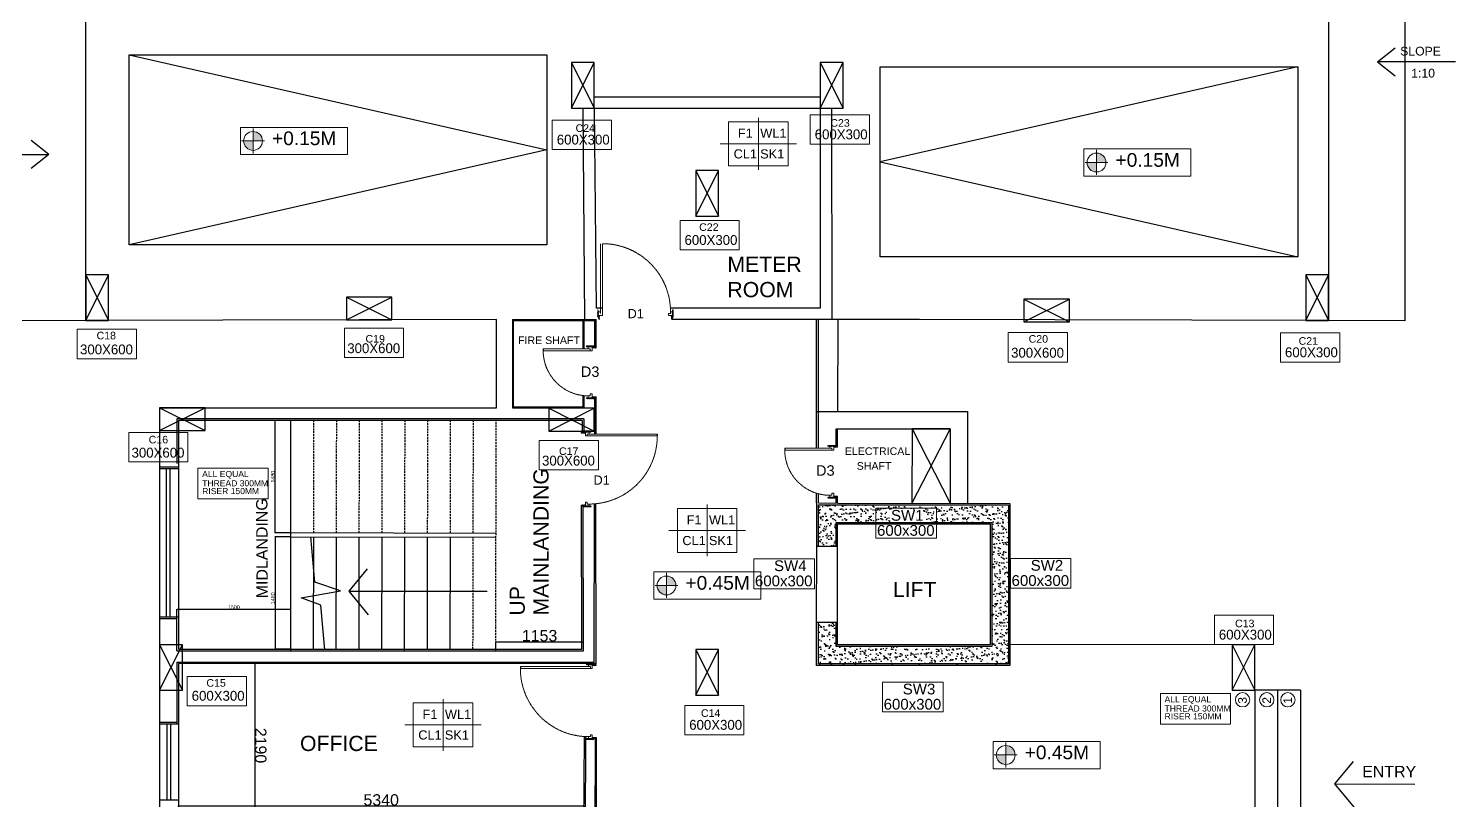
# Model space of a CAD drawing. Header units: millimetres. Extents: x -1932176 to 78768, y -1967 to 1266654.
# Drawn here: x -1732304 to -1713519, y 1219221 to 1229378 of the extents above; entities that cross this region are included whole.
import ezdxf

# ---------------------------------------------------------------- set-up
doc = ezdxf.new("R2010")
doc.units = ezdxf.units.MM
for name, pattern in [('DASHDOTX2', [50.8, 25.4, -12.7, 0, -12.7]), ('DASHED', [0.75, 0.5, -0.25]), ('DASHED2', [9.525, 6.35, -3.175])]:
    doc.linetypes.add(name, pattern=pattern)
for name, color, linetype, lineweight in [('CENTERLINE', 251, 'DASHDOTX2', 15), ('DOOR', 7, 'Continuous', 20), ('Layer2', 7, 'Continuous', 5), ('LEVEL', 252, 'Continuous', 13), ('text', 252, 'Continuous', 5)]:
    doc.layers.add(name, color=color, linetype=linetype, lineweight=lineweight)
doc.styles.get("Standard").update_dxf_attribs({"font": 'arial.ttf'})
doc.dimstyles.new('ISO-25', dxfattribs={"dimtxt": 150, "dimasz": 2.5, "dimexe": 1.25, "dimexo": 0.625, "dimtad": 1, "dimtxsty": 'Standard', "dimcen": 2.5, "dimadec": 0, "dimazin": 0, "dimtfac": 1, "dimtmove": 0, "dimatfit": 3, "dimfxl": 1, "dimarcsym": 0})

# ---------------------------------------------------------------- blocks, each defined once
blk = doc.blocks.new('*D306')
at = {"color": 0, "lineweight": -2, "ltscale": 30, "transparency": 16777216}
for p, q in [((-1728852, 1222691), (-1729060, 1222691)), ((-1729059, 1222689), (-1729059, 1221214)), ((-1728852, 1221211), (-1729060, 1221211))]:
    blk.add_line(p, q, dxfattribs=at)
at = {"color": 0, "ltscale": 30, "transparency": 16777216}
for points in [[(-1729059, 1222689), (-1729058, 1222689), (-1729059, 1222691)], [(-1729059, 1221214), (-1729058, 1221214), (-1729059, 1221211)]]:
    blk.add_solid(points, dxfattribs=at)
at = {"layer": 'Defpoints', "color": 0, "ltscale": 30, "transparency": 16777216}
for p in [(-1728851, 1222691), (-1729059, 1221211), (-1728851, 1221211)]:
    blk.add_point(p, dxfattribs=at)
at = {"color": 0, "ltscale": 30, "transparency": 16777216, "insert": (-1729085, 1221882), "char_height": 50, "width": 397.07, "attachment_point": 5, "rotation": 90}
blk.add_mtext('1480', dxfattribs=at)
blk = doc.blocks.new('*D399')
at = {"color": 0, "lineweight": -2, "ltscale": 30, "transparency": 16777216}
for p, q in [((-1728850, 1224221), (-1729063, 1224221)), ((-1729062, 1224218), (-1729062, 1222744)), ((-1728852, 1222741), (-1729063, 1222741))]:
    blk.add_line(p, q, dxfattribs=at)
at = {"color": 0, "ltscale": 30, "transparency": 16777216}
for points in [[(-1729062, 1224218), (-1729062, 1224218), (-1729062, 1224221)], [(-1729062, 1222744), (-1729062, 1222744), (-1729062, 1222741)]]:
    blk.add_solid(points, dxfattribs=at)
at = {"layer": 'Defpoints', "color": 0, "ltscale": 30, "transparency": 16777216}
for p in [(-1728850, 1224221), (-1729062, 1222741), (-1728851, 1222741)]:
    blk.add_point(p, dxfattribs=at)
at = {"color": 0, "ltscale": 30, "transparency": 16777216, "insert": (-1729088, 1223481), "char_height": 50, "attachment_point": 5, "rotation": 90}
blk.add_mtext('1480', dxfattribs=at)
blk = doc.blocks.new('*D400')
at = {"color": 0, "lineweight": -2, "ltscale": 30, "transparency": 16777216}
for p, q in [((-1730350, 1221191), (-1730350, 1221739)), ((-1728851, 1221191), (-1728851, 1221739)), ((-1730347, 1221738), (-1728854, 1221738))]:
    blk.add_line(p, q, dxfattribs=at)
at = {"color": 0, "ltscale": 30, "transparency": 16777216}
for points in [[(-1730347, 1221738), (-1730347, 1221738), (-1730350, 1221738)], [(-1728854, 1221738), (-1728854, 1221738), (-1728851, 1221738)]]:
    blk.add_solid(points, dxfattribs=at)
at = {"layer": 'Defpoints', "color": 0, "ltscale": 30, "transparency": 16777216}
for p in [(-1728851, 1221738), (-1730350, 1221191), (-1728851, 1221191)]:
    blk.add_point(p, dxfattribs=at)
at = {"color": 0, "ltscale": 30, "transparency": 16777216, "insert": (-1729600, 1221764), "char_height": 50, "attachment_point": 5}
blk.add_mtext('1500', dxfattribs=at)
blk = doc.blocks.new('*D402')
at = {"color": 0, "lineweight": -2, "ltscale": 30, "transparency": 16777216}
for p, q in [((-1730330, 1218869), (-1730330, 1219151)), ((-1730327, 1219150), (-1724994, 1219150)), ((-1724991, 1218869), (-1724991, 1219151))]:
    blk.add_line(p, q, dxfattribs=at)
at = {"color": 0, "ltscale": 30, "transparency": 16777216}
for points in [[(-1730327, 1219150), (-1730327, 1219149), (-1730330, 1219150)], [(-1724994, 1219150), (-1724994, 1219150), (-1724991, 1219150)]]:
    blk.add_solid(points, dxfattribs=at)
at = {"layer": 'Defpoints', "color": 0, "ltscale": 30, "transparency": 16777216}
for p in [(-1724991, 1219150), (-1730330, 1218868), (-1724991, 1218868)]:
    blk.add_point(p, dxfattribs=at)
at = {"color": 0, "ltscale": 30, "transparency": 16777216, "insert": (-1727661, 1219227), "char_height": 150, "attachment_point": 5, "rotation": 0.0018}
blk.add_mtext('5340', dxfattribs=at)
blk = doc.blocks.new('*D307')
at = {"color": 0, "lineweight": -2, "ltscale": 30, "transparency": 16777216}
for p, q in [((-1730329, 1221041), (-1729324, 1221041)), ((-1729326, 1221038), (-1729325, 1218851)), ((-1730329, 1218848), (-1729324, 1218848))]:
    blk.add_line(p, q, dxfattribs=at)
at = {"color": 0, "ltscale": 30, "transparency": 16777216}
for points in [[(-1729325, 1221038), (-1729326, 1221038), (-1729326, 1221041)], [(-1729325, 1218851), (-1729326, 1218851), (-1729325, 1218848)]]:
    blk.add_solid(points, dxfattribs=at)
at = {"layer": 'Defpoints', "color": 0, "ltscale": 30, "transparency": 16777216}
for p in [(-1730330, 1221041), (-1730330, 1218848), (-1729325, 1218848)]:
    blk.add_point(p, dxfattribs=at)
at = {"color": 0, "ltscale": 30, "transparency": 16777216, "insert": (-1729248, 1219944), "char_height": 150, "attachment_point": 5, "rotation": 270.0018}
blk.add_mtext('2190', dxfattribs=at)
blk = doc.blocks.new('*D407')
at = {"color": 0, "lineweight": -2, "ltscale": 30, "transparency": 16777216}
for p, q in [((-1726153, 1221192), (-1726153, 1221311)), ((-1726150, 1221310), (-1725002, 1221310)), ((-1725000, 1221193), (-1725000, 1221312))]:
    blk.add_line(p, q, dxfattribs=at)
at = {"color": 0, "ltscale": 30, "transparency": 16777216}
for points in [[(-1726150, 1221311), (-1726150, 1221310), (-1726153, 1221310)], [(-1725002, 1221311), (-1725002, 1221310), (-1725000, 1221310)]]:
    blk.add_solid(points, dxfattribs=at)
at = {"layer": 'Defpoints', "color": 0, "ltscale": 30, "transparency": 16777216}
for p in [(-1726153, 1221192), (-1725000, 1221310), (-1725000, 1221192)]:
    blk.add_point(p, dxfattribs=at)
at = {"color": 0, "ltscale": 30, "transparency": 16777216, "insert": (-1725576, 1221388), "char_height": 150, "attachment_point": 5, "rotation": 0.0114}
blk.add_mtext('1153', dxfattribs=at)

msp = doc.modelspace()

# ---------------------------------------------------------------- hatches: boundary and pattern name
h = msp.add_hatch()
h.set_pattern_fill('ANSI31', color=256, scale=2)
h.set_pattern_definition([(45, (-1925760.906, 1149339.8584), (-4.49012806, 4.49012806), [])])
h.paths.add_polyline_path([(-1723827.9035, 1225670.39465, -1), (-1723815.9035, 1225670.39465), (-1723815.9035, 1225579.42197), (-1723827.9035, 1225579.42197)])
h.paths.add_polyline_path([(-1723839.9035, 1225601.19593), (-1723827.9035, 1225601.19593), (-1723827.9035, 1225579.42197), (-1723827.9035, 1225549.33406), (-1723839.9035, 1225549.33406)])
h.paths.add_polyline_path([(-1724811.1454, 1225670.39465, -1), (-1724799.1454, 1225670.39465), (-1724799.1454, 1225579.42197), (-1724811.1454, 1225579.42197)])
h.paths.add_polyline_path([(-1724799.1454, 1225601.19593), (-1724787.1454, 1225601.19593), (-1724787.1454, 1225549.33406), (-1724799.1454, 1225549.33406)])
h = msp.add_hatch()
h.set_pattern_fill('ANSI31', color=256, scale=2)
h.set_pattern_definition([(45, (-1931109.399, 1145334.501), (-4.49012806, 4.49012806), [])])
h.paths.add_polyline_path([(-1724862.66765, 1225200.9954), (-1724953.64033, 1225200.9954, 1), (-1724953.64033, 1225188.9954), (-1724862.66765, 1225188.9954)])
h.paths.add_polyline_path([(-1724832.57973, 1225188.9954), (-1724884.4416, 1225188.9954), (-1724884.4416, 1225176.9954), (-1724832.57973, 1225176.9954)])
h.paths.add_polyline_path([(-1724862.66765, 1224520.02305), (-1724953.64033, 1224520.02305, 1), (-1724953.64033, 1224508.02305), (-1724862.66765, 1224508.02305)])
h.paths.add_polyline_path([(-1724832.57973, 1224532.02305), (-1724884.4416, 1224532.02305), (-1724884.4416, 1224520.02305), (-1724862.66765, 1224520.02305), (-1724832.57973, 1224520.02305)])
h = msp.add_hatch()
h.set_pattern_fill('ANSI31', color=256, scale=2, angle=-90)
h.set_pattern_definition([(315, (-1801234.1586, 1425029.496), (4.49012806, 4.49012806), [])])
h.paths.add_polyline_path([(-1724903.6224, 1223096.49349, -1), (-1724903.6224, 1223084.49349), (-1724994.59508, 1223084.49349), (-1724994.59508, 1223096.49349)])
h.paths.add_polyline_path([(-1724972.82113, 1223108.49349), (-1724972.82113, 1223096.49349), (-1724994.59508, 1223096.49349), (-1725024.68299, 1223096.49349), (-1725024.68299, 1223108.49349)])
h.paths.add_polyline_path([(-1724903.6224, 1224079.7354, -1), (-1724903.6224, 1224067.7354), (-1724994.59508, 1224067.7354), (-1724994.59508, 1224079.7354)])
h.paths.add_polyline_path([(-1724972.82113, 1224067.7354), (-1724972.82113, 1224055.7354), (-1725024.68299, 1224055.7354), (-1725024.68299, 1224067.7354)])
h = msp.add_hatch()
h.set_pattern_fill('ANSI31', color=256, scale=2)
h.set_pattern_definition([(45, (-1927929.2356, 1144026.713), (-4.49012806, 4.49012806), [])])
h.paths.add_polyline_path([(-1721682.50448, 1223893.2079), (-1721773.47715, 1223893.2079, 1), (-1721773.47715, 1223881.2079), (-1721682.50448, 1223881.2079)])
h.paths.add_polyline_path([(-1721652.41656, 1223881.2079), (-1721704.27843, 1223881.2079), (-1721704.27843, 1223869.2079), (-1721652.41656, 1223869.2079)])
h.paths.add_polyline_path([(-1721682.50448, 1223212.23556), (-1721773.47715, 1223212.23556, 1), (-1721773.47715, 1223200.23556), (-1721682.50448, 1223200.23556)])
h.paths.add_polyline_path([(-1721652.41656, 1223224.23556), (-1721704.27843, 1223224.23556), (-1721704.27843, 1223212.23556), (-1721682.50448, 1223212.23556), (-1721652.41656, 1223212.23556)])
at = {"ltscale": 30}
h = msp.add_hatch(dxfattribs=at)
h.set_pattern_fill('AR-SAND', color=252, scale=2)
h.set_pattern_definition([(37.5, (-1478533.71, 677709.25), (-3.200063, 97.882647), [0, -77.216, 0, -86.36, 0, -82.55]), (7.5, (-1478533.71, 677709.25), (89.904657, 143.36502), [0, -41.656, 0, -69.596, 0, -26.67]), (327.5, (-1478596.19, 677709.25), (158.198474, 0.287437), [0, -25.4, 0, -91.44, 0, -119.38]), (317.5, (-1478596.19, 677709.25), (152.71129, 44.585865), [0, -12.7, 0, -59.944, 0, -68.58])])
h.paths.add_polyline_path([(-1719404.84649, 1223109.338), (-1720202.17617, 1223109.54062), (-1720202.17617, 1223094.60293), (-1720998.3254, 1223094.60293), (-1720998.3254, 1223109.74294), (-1721902.54492, 1223109.97272), (-1721902.68369, 1222563.91594), (-1721672.60182, 1222563.39316), (-1721672.54446, 1222867.39605), (-1721672.47671, 1222879.34393), (-1719622.84649, 1222879.338), (-1719623.22001, 1221246.88517), (-1721672.85013, 1221247.35415), (-1721672.7905, 1221563.39101), (-1721902.93781, 1221563.91394), (-1721903.0767, 1221017.35416), (-1719405.23426, 1221016.88518)])
h = msp.add_hatch()
h.set_pattern_fill('ANSI31', color=256, scale=2, angle=-90)
h.set_pattern_definition([(315, (-1801144.363, 1421969.068), (4.49012806, 4.49012806), [])])
h.paths.add_polyline_path([(-1724952.2243, 1220036.06537, 1), (-1724952.2243, 1220024.06537), (-1724861.25162, 1220024.06537), (-1724861.25162, 1220036.06537)])
h.paths.add_polyline_path([(-1724883.02558, 1220048.06537), (-1724883.02558, 1220036.06537), (-1724861.25162, 1220036.06537), (-1724831.16371, 1220036.06537), (-1724831.16371, 1220048.06537)])
h.paths.add_polyline_path([(-1724952.2243, 1221019.30727, 1), (-1724952.2243, 1221007.30727), (-1724861.25162, 1221007.30727), (-1724861.25162, 1221019.30727)])
h.paths.add_polyline_path([(-1724883.02558, 1221007.30727), (-1724883.02558, 1220995.30727), (-1724831.16371, 1220995.30727), (-1724831.16371, 1221007.30727)])
at = {"layer": 'LEVEL'}
h = msp.add_hatch(color=7, dxfattribs=at)
h.dxf.hatch_style = 1
h.paths.add_polyline_path([(-1729348.18794, 1227899.75544), (-1729472.41712, 1227899.75544, 0.0015394316), (-1729472.41948, 1227898.99046, 0.4142135624), (-1729348.18794, 1227774.75892)])
h.paths.add_polyline_path([(-1729348.18794, 1228023.22199), (-1729348.18794, 1227899.75544), (-1729223.95876, 1227899.75544, 0.4124111554)])
h = msp.add_hatch(color=7, dxfattribs=at)
h.dxf.hatch_style = 1
h.paths.add_polyline_path([(-1718243.98685, 1227615.44587), (-1718368.21603, 1227615.44587, 0.0015394316), (-1718368.21839, 1227614.68089, 0.4142135624), (-1718243.98685, 1227490.44936)])
h.paths.add_polyline_path([(-1718243.98685, 1227738.91243), (-1718243.98685, 1227615.44587), (-1718119.75767, 1227615.44587, 0.4124111554)])
h = msp.add_hatch(color=7, dxfattribs=at)
h.dxf.hatch_style = 1
h.paths.add_polyline_path([(-1723905.469, 1222050.3717), (-1724029.69818, 1222050.3717, 0.0015394316), (-1724029.70053, 1222049.60672, 0.4142135624), (-1723905.469, 1221925.37518)])
h.paths.add_polyline_path([(-1723905.469, 1222173.83825), (-1723905.469, 1222050.3717), (-1723781.23982, 1222050.3717, 0.4124111554)])
h = msp.add_hatch(color=7, dxfattribs=at)
h.dxf.hatch_style = 1
h.paths.add_polyline_path([(-1719439.56623, 1219819.91732), (-1719563.79541, 1219819.91732, 0.0015394316), (-1719563.79777, 1219819.15234, 0.4142135624), (-1719439.56623, 1219694.92081)])
h.paths.add_polyline_path([(-1719439.56623, 1219943.38388), (-1719439.56623, 1219819.91732), (-1719315.33705, 1219819.91732, 0.4124111554)])

# ---------------------------------------------------------------- linework, layer by layer
at = {"transparency": 16777216}
for p, q in [((-1714187.50582, 1235767.06468), (-1714187.50582, 1225530.47969)), ((-1732550.92923, 1225540.69589), (-1731549.01582, 1225536.72103)), ((-1725934.75243, 1225547.97936), (-1724832.9943, 1225548.42349)), ((-1725934.75243, 1225547.97936), (-1725934.44349, 1225014.76821)), ((-1725922.75243, 1225535.80169), (-1725922.80124, 1225026.77487)), ((-1725922.75243, 1225535.80169), (-1724851.11398, 1225535.86892)), ((-1725002.7526, 1225163.9954), (-1725002.75256, 1225535.80174)), ((-1724990.7526, 1225163.9954), (-1724990.75173, 1225535.86623)), ((-1724832.84457, 1225176.99189), (-1724832.9943, 1225548.42349)), ((-1714187.50582, 1225530.47969), (-1715184.13463, 1225536.10248)), ((-1725934.44349, 1225014.76821), (-1725934.07971, 1224386.89593)), ((-1725922.80124, 1225026.77487), (-1725922.86145, 1224398.9025)), ((-1725934.07971, 1224386.89593), (-1724990.75268, 1224386.81314)), ((-1725922.86145, 1224398.9025), (-1725002.75256, 1224398.81419)), ((-1725002.75268, 1224398.81431), (-1725002.75267, 1224548.51044)), ((-1724990.75268, 1224386.81314), (-1724990.75267, 1224547.2358)), ((-1724832.39494, 1224042.7354), (-1724832.58457, 1224532.02305)), ((-1728852.88585, 1221211.16436), (-1728849.8806, 1224220.8604)), ((-1725019.58589, 1221211.94305), (-1725025.06968, 1223108.49349)), ((-1724999.69785, 1221191.94709), (-1725002.9999, 1223096.53355)), ((-1724831.16951, 1221021.68632), (-1724833.71068, 1223125.65764)), ((-1721902.56502, 1223135.05868), (-1721672.41875, 1223134.53575)), ((-1721902.56502, 1223109.99351), (-1721902.54492, 1223109.99351)), ((-1721902.54492, 1223109.97272), (-1719404.84649, 1223109.338)), ((-1721652.63813, 1223134.49081), (-1719384.84649, 1223129.338)), ((-1721672.47671, 1222879.34393), (-1719622.84649, 1222879.338)), ((-1728552.88514, 1221211.2253), (-1728549.92598, 1222690.25407)), ((-1728252.88442, 1221211.28624), (-1728249.92647, 1222689.65385)), ((-1727952.88371, 1221211.34718), (-1727949.9272, 1222689.05363)), ((-1727652.883, 1221211.40813), (-1727649.92781, 1222688.45341)), ((-1727352.9223, 1221191.46906), (-1727349.9283, 1222687.85319)), ((-1727052.88157, 1221211.53001), (-1727049.92903, 1222687.25297)), ((-1726752.88086, 1221211.59095), (-1726749.92964, 1222686.65275)), ((-1721652.84636, 1222859.34387), (-1719642.85073, 1222859.33805)), ((-1719622.85106, 1222859.338), (-1719622.8465, 1222859.338)), ((-1724991.47819, 1218868.1963), (-1724986.48743, 1220062.36247)), ((-1724971.28592, 1218848.19695), (-1724969.01696, 1220061.47857)), ((-1714866.55021, 1219732.55305), (-1715109.6473, 1219438.23151)), ((-1715109.6473, 1219438.23151), (-1714854.27434, 1219127.52912))]:
    msp.add_line(p, q, dxfattribs=at)
for p, q in [((-1714544.15138, 1228940.69565), (-1714312.49018, 1229125.74055)), ((-1725156.29374, 1228930.53451), (-1724856.29374, 1228330.53451)), ((-1725156.29374, 1228330.53451), (-1724856.29374, 1228930.53451)), ((-1721881.73791, 1228930.53451), (-1721581.73791, 1228330.53451)), ((-1721881.73791, 1228330.53451), (-1721581.73791, 1228930.53451)), ((-1713519.25301, 1228940.69565), (-1714544.15138, 1228940.69565)), ((-1714544.15138, 1228940.69565), (-1714312.49018, 1228755.65074)), ((-1732036.39132, 1227720.74024), (-1732268.05252, 1227905.78515)), ((-1733061.28969, 1227720.74024), (-1732036.39132, 1227720.74024)), ((-1732036.39132, 1227720.74024), (-1732268.05252, 1227535.69533)), ((-1723520.91053, 1227510.53451), (-1723220.91053, 1226910.53451)), ((-1723520.91053, 1226910.53451), (-1723220.91053, 1227510.53451)), ((-1731549.01582, 1226136.72103), (-1731249.01582, 1225536.72103)), ((-1731549.01582, 1225536.72103), (-1731249.01582, 1226136.72103)), ((-1715488.70655, 1226136.10248), (-1715188.70655, 1225536.10248)), ((-1715488.70655, 1225536.10248), (-1715188.70655, 1226136.10248)), ((-1728119.01582, 1225545.07404), (-1727519.01582, 1225845.07404)), ((-1728119.01582, 1225845.07404), (-1727519.01582, 1225545.07404)), ((-1719201.56827, 1225517.40565), (-1718601.56827, 1225817.40565)), ((-1719201.56827, 1225817.40565), (-1718601.56827, 1225517.40565)), ((-1730579.82527, 1224087.12205), (-1729979.82527, 1224387.12205)), ((-1730579.82527, 1224387.12205), (-1729979.82527, 1224087.12205)), ((-1725456.55523, 1224081.70865), (-1724856.55523, 1224381.70865)), ((-1725456.55523, 1224381.70865), (-1724856.55523, 1224081.70865)), ((-1724904.68299, 1224082.11445), (-1725024.68299, 1224082.11445)), ((-1721930.21207, 1223135.1215), (-1721935.06944, 1220997.35416)), ((-1719404.84649, 1223109.338), (-1719405.23426, 1221016.88518)), ((-1719384.84649, 1223129.338), (-1719385.29866, 1220996.88518)), ((-1721672.54446, 1222867.39605), (-1721672.60182, 1222563.39316)), ((-1719642.84648, 1222879.34224), (-1719642.84649, 1222879.33805)), ((-1719622.84649, 1222879.338), (-1719623.22001, 1221246.88517)), ((-1721652.84636, 1221267.35009), (-1721652.84636, 1222859.34387)), ((-1719642.85073, 1222859.33805), (-1719643.18865, 1221267.19409)), ((-1721672.7905, 1221563.39101), (-1721672.85013, 1221247.35415)), ((-1730578.31498, 1221270.72368), (-1730278.31498, 1220670.72368)), ((-1730578.31498, 1220670.72368), (-1730278.31498, 1221270.72368)), ((-1723520.91053, 1221207.91088), (-1723220.91053, 1220607.91088)), ((-1723520.91053, 1220607.91088), (-1723220.91053, 1221207.91088)), ((-1716459.9808, 1221270.72474), (-1716159.9808, 1220670.72474)), ((-1716459.9808, 1220670.72474), (-1716159.9808, 1221270.72474)), ((-1724951.16371, 1221021.68632), (-1724831.16371, 1221021.68632))]:
    msp.add_line(p, q)
at = {"color": 252, "transparency": 16777216}
for p, q in [((-1730978.76163, 1226531.41488), (-1730978.76163, 1229031.41488)), ((-1730978.76163, 1229031.41488), (-1725478.76163, 1229031.41488)), ((-1730978.76163, 1229031.41488), (-1725478.76163, 1227781.41488)), ((-1725478.76163, 1229031.41488), (-1725478.76163, 1226531.41488)), ((-1721094.59923, 1226373.50423), (-1721094.59923, 1228873.50423)), ((-1721094.59923, 1228873.50423), (-1715594.59923, 1228873.50423)), ((-1715594.59923, 1228873.50423), (-1721094.59923, 1227623.50423)), ((-1715594.59923, 1228873.50423), (-1715594.59923, 1226373.50423)), ((-1725478.76163, 1227781.41488), (-1730978.76163, 1226531.41488)), ((-1721094.59923, 1227623.50423), (-1715594.59923, 1226373.50423)), ((-1725478.76163, 1226531.41488), (-1730978.76163, 1226531.41488)), ((-1715594.59923, 1226373.50423), (-1721094.59923, 1226373.50423)), ((-1727844.78947, 1222269.7054), (-1728087.88656, 1221975.38386)), ((-1728087.88656, 1221975.38386), (-1726266.51516, 1221975.38386)), ((-1728087.88656, 1221975.38386), (-1727832.51359, 1221664.68147))]:
    msp.add_line(p, q, dxfattribs=at)
at = {"ltscale": 30}
for p, q in [((-1725006.28848, 1228329.27834), (-1724982.98904, 1225547.16733)), ((-1724856.29374, 1228480.53451), (-1721881.73791, 1228480.53451)), ((-1724856.29374, 1228330.53451), (-1724833.05476, 1225698.42348)), ((-1724856.29374, 1228330.53451), (-1721881.73791, 1228330.53451)), ((-1721881.73791, 1228330.53451), (-1721880.37932, 1225699.94842)), ((-1721731.73793, 1228330.61197), (-1721730.30187, 1225550.02591)), ((-1724749.1454, 1225698.46682), (-1724833.07176, 1225698.42347)), ((-1721880.37932, 1225699.94842), (-1723853.8731, 1225698.92919)), ((-1724851.11398, 1225535.86892), (-1724851.95734, 1225176.99319)), ((-1721651.91964, 1225550.06639), (-1723827.95246, 1225548.94256)), ((-1721930.21207, 1224340.6095), (-1721930.83663, 1225549.92234)), ((-1721902.56502, 1224347.35468), (-1721903.18611, 1225549.93662)), ((-1725528.4416, 1225163.9954), (-1725528.4416, 1225138.9954)), ((-1724853.47303, 1224532.02305), (-1724854.59171, 1224042.7354)), ((-1721930.21207, 1223856.2079), (-1721930.21207, 1224353.47322)), ((-1721930.21207, 1224340.6095), (-1719942.47311, 1224340.6095)), ((-1721902.56502, 1223856.2079), (-1721902.56502, 1224347.35468)), ((-1719942.47311, 1224340.6095), (-1719942.47565, 1223130.60503)), ((-1719942.47248, 1224340.6095), (-1719942.47564, 1223133.90949)), ((-1721672.47311, 1223869.2079), (-1721672.47311, 1224110.6095)), ((-1721672.47311, 1224110.6095), (-1720172.47311, 1224110.6095)), ((-1720673.47311, 1224110.6095), (-1720675.69607, 1223132.27103)), ((-1720172.47311, 1224110.6095), (-1720675.69607, 1223132.27103)), ((-1720173.47311, 1224110.6095), (-1720673.47311, 1224110.6095)), ((-1720673.47311, 1224110.6095), (-1720172.47565, 1223130.60562)), ((-1720172.47311, 1224110.6095), (-1720173.47311, 1224110.6095)), ((-1720172.47311, 1224110.6095), (-1720172.47565, 1223130.60562)), ((-1722348.27843, 1223856.2079), (-1722348.27843, 1223831.2079)), ((-1730579.50959, 1223610.32389), (-1730329.82527, 1223610.32389)), ((-1730579.50147, 1223590.32389), (-1730329.82527, 1223590.32389)), ((-1730493.81285, 1223590.32389), (-1730493.81285, 1221636.6421)), ((-1730443.81285, 1223590.32389), (-1730443.81285, 1221636.6421)), ((-1721930.21207, 1223135.1215), (-1721930.21207, 1223263.50791)), ((-1721902.56502, 1223135.05868), (-1721902.56502, 1223255.6443)), ((-1724857.90222, 1223123.55603), (-1724861.67639, 1221041.23888)), ((-1721672.41875, 1223134.53575), (-1721672.47311, 1223224.23556)), ((-1728851.40808, 1222691.12384), (-1726149.93029, 1222685.7188)), ((-1726149.83024, 1222735.72059), (-1728851.13957, 1222741.12529)), ((-1728535.3588, 1222091.66545), (-1728587.631, 1222691.51624)), ((-1721651.71028, 1222563.34569), (-1721931.5098, 1222563.98144)), ((-1728715.33117, 1221889.15991), (-1728196.121, 1221978.36276)), ((-1728196.121, 1221978.36276), (-1728535.3588, 1222091.66545)), ((-1728454.26826, 1221791.03337), (-1728715.33117, 1221889.15991)), ((-1728402.94608, 1221202.08448), (-1728454.26826, 1221791.03337)), ((-1730578.70752, 1221636.65023), (-1730329.82527, 1221636.6421)), ((-1730578.69939, 1221616.6421), (-1730349.82527, 1221616.6421)), ((-1721653.98244, 1221563.34827), (-1721933.78196, 1221563.98402)), ((-1716459.9808, 1221270.72474), (-1719385.24046, 1221271.34502)), ((-1730349.79536, 1221040.86028), (-1730349.76951, 1220231.21747)), ((-1724831.16951, 1221021.68632), (-1730329.82527, 1221021.68776)), ((-1730329.82527, 1221021.68632), (-1730329.75594, 1218868.02445)), ((-1725829.02558, 1220982.30727), (-1725829.02558, 1220957.30727)), ((-1716160.10797, 1220670.97909), (-1716160.10927, 1218678.72148)), ((-1715560.10797, 1220670.9787), (-1716159.9808, 1220670.72474)), ((-1715860.10797, 1220670.97889), (-1715860.10927, 1218678.72128)), ((-1715560.10797, 1220670.9787), (-1715560.10927, 1218678.72109)), ((-1730578.14214, 1220251.21012), (-1730349.77042, 1220251.21747)), ((-1730578.14149, 1220231.21012), (-1730329.77042, 1220231.21812)), ((-1730484.85206, 1220231.21312), (-1730484.85206, 1219231.21312)), ((-1730434.85206, 1220231.21312), (-1730434.85206, 1219231.21312)), ((-1724845.34384, 1220036.10845), (-1724850.67373, 1218698.16001)), ((-1724830.77703, 1220048.06537), (-1724831.16951, 1218678.01706)), ((-1715109.6473, 1219438.23151), (-1714054.67972, 1219437.36241)), ((-1730577.7225, 1219231.21312), (-1730329.72287, 1219231.22111))]:
    msp.add_line(p, q, dxfattribs=at)
at = {"linetype": 'ByBlock', "transparency": 33554687}
for p, q in [((-1728849.82527, 1224240.8604), (-1730349.82527, 1224240.8604)), ((-1730349.82527, 1224240.8604), (-1730349.82527, 1223656.6421)), ((-1728849.82527, 1224220.8604), (-1730329.82527, 1224220.8604)), ((-1730329.82527, 1224220.8604), (-1730329.82527, 1221210.86434)), ((-1725014.73745, 1224220.83939), (-1728849.82538, 1224220.8604)), ((-1724994.73971, 1224240.83928), (-1728849.82527, 1224240.8604)), ((-1725014.73745, 1224220.83939), (-1725014.72177, 1224081.69116)), ((-1724994.73971, 1224240.83928), (-1724994.72177, 1224081.69521)), ((-1721672.29954, 1223869.2079), (-1721672.2443, 1224110.6095)), ((-1721652.41656, 1223869.2079), (-1721652.34376, 1224110.6095)), ((-1721902.68369, 1222563.91594), (-1721902.54492, 1223109.99351)), ((-1721652.6393, 1223130.60945), (-1721652.61106, 1223224.23556)), ((-1721672.54901, 1222563.39304), (-1721672.47671, 1222879.34393)), ((-1721652.84636, 1222879.33944), (-1721652.84636, 1222879.34387)), ((-1721903.0767, 1221017.35416), (-1721902.93781, 1221563.91394)), ((-1721672.85013, 1221247.35415), (-1721672.77782, 1221563.39098)), ((-1730349.82527, 1221190.86027), (-1724999.69779, 1221191.92715)), ((-1730329.82527, 1221210.86434), (-1725019.58589, 1221211.94305)), ((-1719623.22001, 1221246.88517), (-1721672.85013, 1221247.35415)), ((-1721672.84636, 1221267.35415), (-1721672.84663, 1221267.35415)), ((-1719643.18865, 1221267.19409), (-1721652.84636, 1221267.35009)), ((-1730349.79536, 1221040.86028), (-1724861.05437, 1221041.23892)), ((-1719385.29866, 1220996.88518), (-1721935.06944, 1220997.35416)), ((-1719405.23426, 1221016.88518), (-1721903.0767, 1221017.35416))]:
    msp.add_line(p, q, dxfattribs=at)
at = {"linetype": 'DASHED', "ltscale": 50, "transparency": 16777216}
for p, q in [((-1728549.82527, 1222740.59111), (-1728546.86358, 1224220.85874)), ((-1728249.82515, 1222740.32463), (-1728246.86298, 1224220.85709)), ((-1727949.82515, 1222740.05827), (-1727946.86237, 1224220.85545)), ((-1727649.82503, 1222739.79167), (-1727646.86176, 1224220.85381)), ((-1727349.82491, 1222739.52531), (-1727346.86116, 1224220.85216)), ((-1727049.82503, 1222739.25883), (-1727046.86067, 1224220.85052)), ((-1726749.82491, 1222738.99235), (-1726746.85994, 1224220.84888)), ((-1726449.82491, 1222738.726), (-1726446.85958, 1224220.84723)), ((-1726152.87943, 1221211.71283), (-1726146.85885, 1224220.84559)), ((-1726452.88015, 1221211.65189), (-1726449.93013, 1222686.05253))]:
    msp.add_line(p, q, dxfattribs=at)
at = {"color": 252, "ltscale": 30}
msp.add_line((-1724026.82113, 1224042.7354), (-1724026.82113, 1224017.7354), dxfattribs=at)
at = {"transparency": 16777216}
for points in [[(-1730579.82527, 1224387.12205), (-1726144.84847, 1224387.12205), (-1726144.84847, 1225547.87499), (-1731549.01582, 1225536.72103), (-1731550.40283, 1235767.06468), (-1723294.01582, 1235760.30866)], [(-1720573.18318, 1225547.87499), (-1721651.91964, 1225550.06639), (-1721652.19562, 1224340.6095)], [(-1730579.82527, 1224387.12205), (-1730577.50546, 1218678.72148)]]:
    msp.add_lwpolyline(points, dxfattribs=at)
at = {"linetype": 'ByBlock', "transparency": 33554687}
msp.add_lwpolyline([(-1723444.01582, 1235760.30866), (-1715187.62882, 1235767.06468), (-1715189.01582, 1225536.72103), (-1720593.18318, 1225547.87499)], dxfattribs=at)
for points in [[(-1725156.29374, 1228330.53451), (-1724856.29374, 1228330.53451), (-1724856.29374, 1228930.53451), (-1725156.29374, 1228930.53451)], [(-1721881.73791, 1228330.53451), (-1721581.73791, 1228330.53451), (-1721581.73791, 1228930.53451), (-1721881.73791, 1228930.53451)], [(-1723520.91053, 1226910.53451), (-1723220.91053, 1226910.53451), (-1723220.91053, 1227510.53451), (-1723520.91053, 1227510.53451)], [(-1731549.01582, 1225536.72103), (-1731249.01582, 1225536.72103), (-1731249.01582, 1226136.72103), (-1731549.01582, 1226136.72103)], [(-1715488.70655, 1225536.10248), (-1715188.70655, 1225536.10248), (-1715188.70655, 1226136.10248), (-1715488.70655, 1226136.10248)], [(-1728119.01582, 1225545.07404), (-1727519.01582, 1225545.07404), (-1727519.01582, 1225845.07404), (-1728119.01582, 1225845.07404)], [(-1719201.56827, 1225517.40565), (-1718601.56827, 1225517.40565), (-1718601.56827, 1225817.40565), (-1719201.56827, 1225817.40565)], [(-1730579.82527, 1224087.12205), (-1729979.82527, 1224087.12205), (-1729979.82527, 1224387.12205), (-1730579.82527, 1224387.12205)], [(-1725456.55523, 1224081.70865), (-1724856.55523, 1224081.70865), (-1724856.55523, 1224381.70865), (-1725456.55523, 1224381.70865)], [(-1730578.31498, 1220670.72368), (-1730278.31498, 1220670.72368), (-1730278.31498, 1221270.72368), (-1730578.31498, 1221270.72368)], [(-1723520.91053, 1220607.91088), (-1723220.91053, 1220607.91088), (-1723220.91053, 1221207.91088), (-1723520.91053, 1221207.91088)], [(-1716459.9808, 1220670.72474), (-1716159.9808, 1220670.72474), (-1716159.9808, 1221270.72474), (-1716459.9808, 1221270.72474)]]:
    msp.add_lwpolyline(points, close=True)
at = {"layer": 'CENTERLINE', "linetype": 'ByBlock'}
for points in [[(-1721148.16185, 1223064.92692), (-1720352.01262, 1223064.92692), (-1720352.01262, 1222672.35209), (-1721148.16185, 1222672.35209)], [(-1722755.39793, 1222399.93408), (-1721959.2487, 1222399.93408), (-1721959.2487, 1222007.35924), (-1722755.39793, 1222007.35924)], [(-1719377.11683, 1222405.12563), (-1718580.9676, 1222405.12563), (-1718580.9676, 1222012.55079), (-1719377.11683, 1222012.55079)], [(-1721060.95181, 1220777.59406), (-1720264.80258, 1220777.59406), (-1720264.80258, 1220385.01923), (-1721060.95181, 1220385.01923)]]:
    msp.add_lwpolyline(points, close=True, dxfattribs=at)
at = {"layer": 'DOOR'}
for p, q in [((-1724774.1454, 1225626.19593), (-1724774.1454, 1226547.19593)), ((-1724749.1454, 1226547.19593), (-1724749.1454, 1225626.19593)), ((-1724774.1454, 1225651.19593), (-1724799.1454, 1225651.19593)), ((-1724749.1454, 1225601.19593), (-1724799.1454, 1225601.19593)), ((-1724749.1454, 1225601.19593), (-1724749.1454, 1225626.19593)), ((-1723877.9035, 1225601.19593), (-1723877.9035, 1225626.19593)), ((-1723877.9035, 1225626.19593), (-1723852.9035, 1225626.19593)), ((-1723877.9035, 1225601.19593), (-1723827.9035, 1225601.19593)), ((-1723852.9035, 1225651.19593), (-1723827.9035, 1225651.19593)), ((-1723852.9035, 1225651.19593), (-1723852.9035, 1225626.19593)), ((-1723827.9035, 1225601.19593), (-1723839.9035, 1225601.19593)), ((-1723839.9035, 1225601.19593), (-1723839.9035, 1225548.94738)), ((-1723827.95246, 1225548.94256), (-1723827.9035, 1225670.39465)), ((-1723827.9035, 1225579.42197), (-1723815.9035, 1225579.42197)), ((-1723815.9035, 1225579.42197), (-1723815.9035, 1225670.39465)), ((-1724909.4416, 1225163.9954), (-1725528.4416, 1225163.9954)), ((-1725528.4416, 1225138.9954), (-1724909.4416, 1225138.9954)), ((-1724909.4416, 1225138.9954), (-1725253.55387, 1225138.9954)), ((-1724862.66765, 1225200.9954), (-1724953.64033, 1225200.9954)), ((-1724831.00765, 1225188.9917), (-1724953.64033, 1225188.9954)), ((-1724934.4416, 1225163.9954), (-1724934.4416, 1225188.9954)), ((-1724934.4416, 1225163.9954), (-1724909.4416, 1225163.9954)), ((-1724909.4416, 1225138.9954), (-1724909.4416, 1225163.9954)), ((-1724884.4416, 1225138.9954), (-1724909.4416, 1225138.9954)), ((-1724884.4416, 1225138.9954), (-1724884.4416, 1225188.9954)), ((-1724884.4416, 1225188.9954), (-1724884.4416, 1225176.9954)), ((-1724884.4416, 1225176.9954), (-1724831.03585, 1225176.99177)), ((-1724862.66765, 1225188.9954), (-1724862.66765, 1225200.9954)), ((-1724832.57973, 1225188.9954), (-1724832.57973, 1225176.9954)), ((-1724884.4416, 1224570.02305), (-1724909.4416, 1224570.02305)), ((-1724909.4416, 1224570.02305), (-1724909.4416, 1224545.02305)), ((-1724884.4416, 1224570.02305), (-1724884.4416, 1224520.02305)), ((-1724832.57973, 1224520.02305), (-1724953.64033, 1224520.02305)), ((-1724862.66765, 1224508.02305), (-1724953.64033, 1224508.02305)), ((-1724934.4416, 1224545.02305), (-1724934.4416, 1224520.02305)), ((-1724934.4416, 1224545.02305), (-1724909.4416, 1224545.02305)), ((-1724884.4416, 1224520.02305), (-1724884.4416, 1224532.02305)), ((-1724884.4416, 1224532.02305), (-1724832.57973, 1224532.02305)), ((-1724862.66765, 1224520.02305), (-1724862.66765, 1224508.02305)), ((-1724832.57973, 1224520.02305), (-1724832.57973, 1224532.02305)), ((-1725024.68299, 1224067.7354), (-1724903.6224, 1224067.7354)), ((-1725024.68299, 1224067.7354), (-1725024.68299, 1224055.7354)), ((-1724972.82113, 1224055.7354), (-1725024.68299, 1224055.7354)), ((-1724994.59508, 1224079.7354), (-1724903.6224, 1224079.7354)), ((-1724994.59508, 1224067.7354), (-1724994.59508, 1224079.7354)), ((-1724972.82113, 1224017.7354), (-1724972.82113, 1224067.7354)), ((-1724972.82113, 1224067.7354), (-1724972.82113, 1224055.7354)), ((-1724972.82113, 1224017.7354), (-1724947.82113, 1224017.7354)), ((-1724947.82113, 1224017.7354), (-1724947.82113, 1224042.7354)), ((-1724922.82113, 1224042.7354), (-1724947.82113, 1224042.7354)), ((-1724947.82113, 1224042.7354), (-1724026.82113, 1224042.7354)), ((-1724026.82113, 1224017.7354), (-1724947.82113, 1224017.7354)), ((-1724922.82113, 1224042.7354), (-1724922.82113, 1224067.7354)), ((-1721729.27843, 1223856.2079), (-1722348.27843, 1223856.2079)), ((-1722348.27843, 1223831.2079), (-1721729.27843, 1223831.2079)), ((-1721729.27843, 1223831.2079), (-1722073.39069, 1223831.2079)), ((-1721682.50448, 1223893.2079), (-1721773.47715, 1223893.2079)), ((-1721652.41656, 1223881.2079), (-1721773.47715, 1223881.2079)), ((-1721754.27843, 1223856.2079), (-1721754.27843, 1223881.2079)), ((-1721754.27843, 1223856.2079), (-1721729.27843, 1223856.2079)), ((-1721729.27843, 1223831.2079), (-1721729.27843, 1223856.2079)), ((-1721704.27843, 1223831.2079), (-1721729.27843, 1223831.2079)), ((-1721704.27843, 1223831.2079), (-1721704.27843, 1223881.2079)), ((-1721704.27843, 1223881.2079), (-1721704.27843, 1223869.2079)), ((-1721704.27843, 1223869.2079), (-1721652.41656, 1223869.2079)), ((-1721682.50448, 1223881.2079), (-1721682.50448, 1223893.2079)), ((-1721652.41656, 1223881.2079), (-1721652.41656, 1223869.2079)), ((-1721704.27843, 1223262.23556), (-1721729.27843, 1223262.23556)), ((-1721729.27843, 1223262.23556), (-1721729.27843, 1223237.23556)), ((-1721704.27843, 1223262.23556), (-1721704.27843, 1223212.23556)), ((-1725025.0745, 1223096.54245), (-1724903.6224, 1223096.49349)), ((-1724972.82113, 1223108.49349), (-1725025.06968, 1223108.49349)), ((-1724994.59508, 1223096.49349), (-1724994.59508, 1223084.49349)), ((-1724994.59508, 1223084.49349), (-1724903.6224, 1223084.49349)), ((-1724972.82113, 1223146.49349), (-1724972.82113, 1223096.49349)), ((-1724972.82113, 1223146.49349), (-1724947.82113, 1223146.49349)), ((-1724972.82113, 1223096.49349), (-1724972.82113, 1223108.49349)), ((-1724947.82113, 1223146.49349), (-1724947.82113, 1223121.49349)), ((-1724922.82113, 1223121.49349), (-1724947.82113, 1223121.49349)), ((-1724922.82113, 1223121.49349), (-1724922.82113, 1223096.49349)), ((-1721652.41656, 1223212.23556), (-1721773.47715, 1223212.23556)), ((-1721682.50448, 1223200.23556), (-1721773.47715, 1223200.23556)), ((-1721754.27843, 1223237.23556), (-1721754.27843, 1223212.23556)), ((-1721754.27843, 1223237.23556), (-1721729.27843, 1223237.23556)), ((-1721704.27843, 1223212.23556), (-1721704.27843, 1223224.23556)), ((-1721704.27843, 1223224.23556), (-1721652.41656, 1223224.23556)), ((-1721682.50448, 1223212.23556), (-1721682.50448, 1223200.23556)), ((-1721652.41656, 1223212.23556), (-1721652.41656, 1223224.23556)), ((-1724861.25162, 1221019.30727), (-1724952.2243, 1221019.30727)), ((-1724831.16371, 1221007.30727), (-1724952.2243, 1221007.30727)), ((-1724933.02558, 1220982.30727), (-1724933.02558, 1221007.30727)), ((-1724883.02558, 1220957.30727), (-1724883.02558, 1221007.30727)), ((-1724883.02558, 1221007.30727), (-1724883.02558, 1220995.30727)), ((-1724883.02558, 1220995.30727), (-1724831.16371, 1220995.30727)), ((-1724861.25162, 1221007.30727), (-1724861.25162, 1221019.30727)), ((-1724831.16371, 1221007.30727), (-1724831.16371, 1220995.30727)), ((-1724908.02558, 1220982.30727), (-1725829.02558, 1220982.30727)), ((-1725829.02558, 1220957.30727), (-1724908.02558, 1220957.30727)), ((-1724933.02558, 1220982.30727), (-1724908.02558, 1220982.30727)), ((-1724908.02558, 1220957.30727), (-1724908.02558, 1220982.30727)), ((-1724883.02558, 1220957.30727), (-1724908.02558, 1220957.30727)), ((-1724933.02558, 1220061.06537), (-1724933.02558, 1220036.06537)), ((-1724933.02558, 1220061.06537), (-1724908.02558, 1220061.06537)), ((-1724883.02558, 1220086.06537), (-1724908.02558, 1220086.06537)), ((-1724908.02558, 1220086.06537), (-1724908.02558, 1220061.06537)), ((-1724883.02558, 1220086.06537), (-1724883.02558, 1220036.06537)), ((-1724830.77221, 1220036.11433), (-1724952.2243, 1220036.06537)), ((-1724861.25162, 1220024.06537), (-1724952.2243, 1220024.06537)), ((-1724883.02558, 1220036.06537), (-1724883.02558, 1220048.06537)), ((-1724883.02558, 1220048.06537), (-1724830.77703, 1220048.06537)), ((-1724861.25162, 1220036.06537), (-1724861.25162, 1220024.06537))]:
    msp.add_line(p, q, dxfattribs=at)
at = {"layer": 'DOOR', "linetype": 'DASHED2'}
for centre, radius, start, end in [((-1724749.1454, 1225650.62125), 896.57467, 358.438901672, 90), ((-1724933.96329, 1225138.9954), 594.47831, 180, 272.364069995), ((-1724923.3958, 1224017.7354), 896.57467, 268.438901672, 0), ((-1721753.80012, 1223831.2079), 594.47831, 180, 272.364069995), ((-1724932.4509, 1220957.30727), 896.57467, 180, 271.561098328)]:
    msp.add_arc(centre, radius, start, end, dxfattribs=at)
at = {"layer": 'DOOR'}
for centre, start, end in [((-1723821.9035, 1225670.39465), 0, 180), ((-1724953.64033, 1225194.9954), 90, 270), ((-1724953.64033, 1224514.02305), 90, 270), ((-1724903.6224, 1224073.7354), 270, 90), ((-1721773.47715, 1223887.2079), 90, 270), ((-1724903.6224, 1223090.49349), 270, 90), ((-1721773.47715, 1223206.23556), 90, 270), ((-1724952.2243, 1221013.30727), 90, 270), ((-1724952.2243, 1220030.06537), 90, 270)]:
    msp.add_arc(centre, 6, start, end, dxfattribs=at)
at = {"layer": 'Layer2', "color": 252, "true_color": 0x939598, "transparency": 33554687}
for points in [[(-1725408.47659, 1228172.33611), (-1724628.73218, 1228172.33611), (-1724628.73218, 1227785.15554), (-1725408.47659, 1227785.15554)], [(-1722012.90942, 1228241.40028), (-1721233.16501, 1228241.40028), (-1721233.16501, 1227854.2197), (-1722012.90942, 1227854.2197)], [(-1723727.01449, 1226851.4678), (-1722947.27008, 1226851.4678), (-1722947.27008, 1226464.28723), (-1723727.01449, 1226464.28723)], [(-1731663.33624, 1225420.60795), (-1730883.59183, 1225420.60795), (-1730883.59183, 1225033.42737), (-1731663.33624, 1225033.42737)], [(-1728145.30431, 1225436.56587), (-1727365.5599, 1225436.56587), (-1727365.5599, 1225049.38529), (-1728145.30431, 1225049.38529)], [(-1719406.58211, 1225377.28566), (-1718626.83769, 1225377.28566), (-1718626.83769, 1224990.10509), (-1719406.58211, 1224990.10509)], [(-1715822.33112, 1225373.89787), (-1715042.58671, 1225373.89787), (-1715042.58671, 1224986.7173), (-1715822.33112, 1224986.7173)], [(-1730985.13556, 1224062.54008), (-1730205.39115, 1224062.54008), (-1730205.39115, 1223675.35951), (-1730985.13556, 1223675.35951)], [(-1725581.50891, 1223957.44303), (-1724801.7645, 1223957.44303), (-1724801.7645, 1223570.26245), (-1725581.50891, 1223570.26245)], [(-1716692.66734, 1221658.80971), (-1715912.92293, 1221658.80971), (-1715912.92293, 1221271.62914), (-1716692.66734, 1221271.62914)], [(-1730214.60966, 1220854.09409), (-1729434.86525, 1220854.09409), (-1729434.86525, 1220466.91352), (-1730214.60966, 1220466.91352)], [(-1723665.19002, 1220472.02705), (-1722885.4456, 1220472.02705), (-1722885.4456, 1220084.84648), (-1723665.19002, 1220084.84648)]]:
    msp.add_lwpolyline(points, close=True, dxfattribs=at)
at = {"layer": 'LEVEL'}
for p, q in [((-1722696.19722, 1228200.90006), (-1722696.19722, 1227520.57463)), ((-1729348.18794, 1227735.08457), (-1729348.18794, 1228064.4263)), ((-1729498.73039, 1227899.75544), (-1729197.64549, 1227899.75544)), ((-1723200.01504, 1227860.73734), (-1722192.3794, 1227860.73734)), ((-1718243.98685, 1227450.77501), (-1718243.98685, 1227780.11674)), ((-1718394.5293, 1227615.44587), (-1718093.4444, 1227615.44587)), ((-1723370.91053, 1223113.56112), (-1723370.91053, 1222433.23569)), ((-1723874.72834, 1222773.39841), (-1722867.09271, 1222773.39841)), ((-1723905.469, 1221885.70083), (-1723905.469, 1222215.04256)), ((-1724056.01145, 1222050.3717), (-1723754.92655, 1222050.3717)), ((-1726847.42535, 1220555.59904), (-1726847.42535, 1219875.27362)), ((-1727351.24316, 1220215.43633), (-1726343.60753, 1220215.43633)), ((-1719439.56623, 1219655.24646), (-1719439.56623, 1219984.58818)), ((-1719590.10868, 1219819.91732), (-1719289.02378, 1219819.91732))]:
    msp.add_line(p, q, dxfattribs=at)
for points in [[(-1723087.61407, 1228149.24808), (-1722304.78036, 1228149.24808), (-1722304.78036, 1227572.22661), (-1723087.61407, 1227572.22661)], [(-1729514.96807, 1228077.41228), (-1728105.14697, 1228077.41228), (-1728105.14697, 1227719.07437), (-1729514.96807, 1227719.07437)], [(-1718410.76698, 1227793.10272), (-1717000.94588, 1227793.10272), (-1717000.94588, 1227434.7648), (-1718410.76698, 1227434.7648)], [(-1730073.20086, 1223593.04306), (-1729148.28907, 1223593.04306), (-1729148.28907, 1223189.01017), (-1730073.20086, 1223189.01017)], [(-1723762.32738, 1223061.90914), (-1722979.49367, 1223061.90914), (-1722979.49367, 1222484.88767), (-1723762.32738, 1222484.88767)], [(-1724072.24913, 1222228.02854), (-1722662.42803, 1222228.02854), (-1722662.42803, 1221869.69063), (-1724072.24913, 1221869.69063)], [(-1717404.08571, 1220629.35545), (-1716479.17392, 1220629.35545), (-1716479.17392, 1220225.32256), (-1717404.08571, 1220225.32256)], [(-1727238.8422, 1220503.94706), (-1726456.00849, 1220503.94706), (-1726456.00849, 1219926.9256), (-1727238.8422, 1219926.9256)], [(-1719606.34636, 1219997.57417), (-1718196.52526, 1219997.57417), (-1718196.52526, 1219639.23625), (-1719606.34636, 1219639.23625)]]:
    msp.add_lwpolyline(points, close=True, dxfattribs=at)
for centre, radius in [((-1729348.18794, 1227898.99046), 124.23154), ((-1718243.98685, 1227614.68089), 124.23154), ((-1723905.469, 1222049.60672), 124.23154), ((-1716321.73211, 1220545.2819), 94.36805), ((-1716002.89154, 1220545.2819), 94.36805), ((-1715725.89193, 1220545.2819), 94.36805), ((-1719439.56623, 1219819.15234), 124.23154)]:
    msp.add_circle(centre, radius, dxfattribs=at)

# ---------------------------------------------------------------- texts
for s, p in [('SLOPE', (-1714246.79692, 1229022.71442)), ('1:10', (-1714101.45993, 1228733.40235))]:
    msp.add_text(s, height=115.102653).set_placement(p)
at = {"color": 252}
for s, p in [('FIRE SHAFT', (-1725859.96102, 1225226.47204)), ('ELECTRICAL', (-1721558.35658, 1223766.81114)), ('SHAFT ', (-1721401.74055, 1223572.40919))]:
    msp.add_text(s, height=100, dxfattribs=at).set_placement(p)
at = {"color": 252, "transparency": 16777216, "attachment_point": 1}
for s, width, gutter_width, insert, char_height in [('METER\\PROOM', 262.2674758, 11139.68641, (-1723103.47372, 1226376.43514), 200), ('D1', 74.86437, 11139.68641, (-1724417.40753, 1225686.77141), 120), ('D1', 74.86437, 11139.68641, (-1724866.32185, 1223496.81469), 120), ('LIFT', 59.7041016, 12.5, (-1720926.49748, 1222096.86861), 200), ('OFFICE ', 121.0440724, 11139.68641, (-1728729.91853, 1220071.71453), 200)]:
    msp.add_mtext_dynamic_manual_height_columns(s, width=width, gutter_width=gutter_width, heights=[0], dxfattribs=dict(at, insert=insert, char_height=char_height))
for s, width, insert, char_height, rotation in [('MAINLANDING', 819.1574768, (-1725657.92842, 1221653.7545), 200, 90), ('MIDLANDING', 172.5868935, (-1729303.18245, 1221881.36204), 150, 90.229845463)]:
    msp.add_mtext_dynamic_manual_height_columns(s, width=width, gutter_width=11139.68641, heights=[0], dxfattribs=dict(at, insert=insert, char_height=char_height, rotation=rotation))
at = {"transparency": 16777216, "insert": (-1725970.67127, 1221653.7545), "char_height": 200, "attachment_point": 1, "rotation": 90}
msp.add_mtext_dynamic_manual_height_columns('UP', width=303.0573039, gutter_width=11139.68641, heights=[0], dxfattribs=at)
at = {"transparency": 16777216, "insert": (-1714746.66471, 1219676.50481), "char_height": 150, "attachment_point": 1}
msp.add_mtext_dynamic_manual_height_columns('ENTRY', width=9.5552924, gutter_width=11139.68641, heights=[0], dxfattribs=at)
at = {"layer": 'CENTERLINE', "linetype": 'ByBlock'}
for s, p in [('SW1', (-1720950.25498, 1222901.92647)), ('600x300', (-1721133.8981, 1222703.8646)), ('SW4', (-1722489.59585, 1222238.88834)), ('SW2', (-1719111.31475, 1222244.07989)), ('600x300', (-1722741.13418, 1222038.87176)), ('600x300', (-1719362.85308, 1222044.06331)), ('SW3', (-1720795.14974, 1220616.54832)), ('600x300', (-1721046.68806, 1220416.53174))]:
    msp.add_text(s, height=141.395203, dxfattribs=at).set_placement(p)
at = {"layer": 'Layer2', "color": 252, "linetype": 'ByBlock', "lineweight": 9, "true_color": 0x939598, "transparency": 16777216, "char_height": 130, "attachment_point": 1}
for s, insert in [('{\\fCentury Gothic|b0|i0|c0|p34;600X300}', (-1725349.50254, 1227981.38325)), ('{\\fCentury Gothic|b0|i0|c0|p34;600X300}', (-1721953.93537, 1228050.44741)), ('{\\fCentury Gothic|b0|i0|c0|p34;600X300}', (-1723668.04044, 1226660.51494)), ('{\\fCentury Gothic|b0|i0|c0|p34;300X600}', (-1731625.56369, 1225220.67137)), ('{\\fCentury Gothic|b0|i0|c0|p34;300X600}', (-1728107.53176, 1225236.62929)), ('{\\fCentury Gothic|b0|i0|c0|p34;300X600}', (-1719368.80956, 1225177.34908)), ('{\\fCentury Gothic|b0|i0|c0|p34;600X300}', (-1715763.35708, 1225182.94501)), ('{\\fCentury Gothic|b0|i0|c0|p34;300X600}', (-1730947.36301, 1223862.6035)), ('{\\fCentury Gothic|b0|i0|c0|p34;300X600}', (-1725543.73636, 1223757.50645)), ('{\\fCentury Gothic|b0|i0|c0|p34;600X300}', (-1716633.69329, 1221467.85685)), ('{\\fCentury Gothic|b0|i0|c0|p34;600X300}', (-1730155.63561, 1220663.14123)), ('{\\fCentury Gothic|b0|i0|c0|p34;600X300}', (-1723606.21597, 1220281.07419))]:
    msp.add_mtext_dynamic_manual_height_columns(s, width=741.9718666, gutter_width=57.3737, heights=[0], dxfattribs=dict(at, insert=insert))
at = {"layer": 'LEVEL'}
for s, height, p in [('+0.15M', 180.198019, (-1729098.35895, 1227843.61806)), ('F1', 120.216819, (-1722965.96536, 1227940.00342)), ('WL1', 120.216819, (-1722670.98768, 1227940.00342)), ('CL1', 120.216819, (-1723021.83408, 1227668.20531)), ('SK1', 120.216819, (-1722672.40801, 1227668.20531)), ('+0.15M', 180.198019, (-1717994.15786, 1227559.30849)), ('D3', 137.937206, (-1725033.84777, 1224793.91276)), ('D3', 137.937206, (-1721937.67272, 1223493.4696)), ('ALL EQUAL', 80.564499, (-1730017.75757, 1223476.10785)), ('THREAD 300MM', 80.5644991, (-1730017.75757, 1223354.67477)), ('RISER 150MM', 80.5644991, (-1730017.75757, 1223251.79398)), ('F1', 120.216819, (-1723640.67867, 1222852.66448)), ('WL1', 120.216819, (-1723345.70098, 1222852.66448)), ('CL1', 120.216819, (-1723696.54739, 1222580.86637)), ('SK1', 120.216819, (-1723347.12132, 1222580.86637)), ('+0.45M', 180.198019, (-1723655.64001, 1221994.23432)), ('ALL EQUAL', 80.564499, (-1717348.64242, 1220512.42024)), ('THREAD 300MM', 80.5644991, (-1717348.64242, 1220390.98716)), ('F1', 120.216819, (-1727117.19349, 1220294.7024)), ('WL1', 120.216819, (-1726822.2158, 1220294.7024)), ('RISER 150MM', 80.5644991, (-1717348.64242, 1220288.10637)), ('CL1', 120.216819, (-1727173.06221, 1220022.90429)), ('SK1', 120.216819, (-1726823.63614, 1220022.90429)), ('+0.45M', 180.198019, (-1719189.73724, 1219763.77994))]:
    msp.add_text(s, height=height, dxfattribs=at).set_placement(p)
for s, p in [('3', (-1716266.46759, 1220494.12749)), ('2', (-1715947.62702, 1220494.12749)), ('1', (-1715670.6274, 1220494.12749))]:
    msp.add_text(s, height=113.38724, rotation=90, dxfattribs=at).set_placement(p)
at = {"layer": 'text', "color": 252, "true_color": 0x939598, "transparency": 16777216, "char_height": 99.743185, "attachment_point": 1}
for s, insert in [('C23', (-1721748.29497, 1228185.75558)), ('C24', (-1725102.30637, 1228117.1994)), ('C22', (-1723475.47574, 1226814.73652)), ('C18', (-1731407.96331, 1225387.89239)), ('C19', (-1727867.66287, 1225346.12065)), ('C20', (-1719138.288, 1225343.82516)), ('C21', (-1715584.05546, 1225316.86991)), ('C16', (-1730722.08384, 1224018.88628)), ('C17', (-1725320.40759, 1223866.99781)), ('C13', (-1716420.779, 1221599.92713)), ('C15', (-1729962.43059, 1220817.51468)), ('C14', (-1723452.13871, 1220420.25503))]:
    msp.add_mtext_dynamic_manual_height_columns(s, width=1.2192188, gutter_width=1, heights=[0], dxfattribs=dict(at, insert=insert))

# ---------------------------------------------------------------- dimensions: what is measured, and where the dimension line sits
at = {"color": 252, "ltscale": 30}
dim = msp.add_linear_dim(base=(-1729062.0114, 1222741.12529), p1=(-1728849.82527, 1224220.8604), p2=(-1728851.13957, 1222741.12529), angle=90, text='1480', dimstyle='ISO-25', override={"dimtxt": 50}, dxfattribs=at)
dim.commit()
dim.dimension.update_dxf_attribs({"geometry": '*D399', "text_midpoint": (-1729088.16505, 1223480.99284)})
dim = msp.add_linear_dim(base=(-1729058.58301, 1221211.16472), p1=(-1728851.40808, 1222691.12384), p2=(-1728851.10744, 1221211.16472), angle=90, text='1480', dimstyle='ISO-25', override={"dimtxt": 50}, dxfattribs=at)
dim.commit()
dim.dimension.update_dxf_attribs({"geometry": '*D306', "text_midpoint": (-1729058.58301, 1221881.98429), "dimtype": 160})
dim = msp.add_linear_dim(base=(-1728851.10744, 1221737.9497), p1=(-1730349.82527, 1221190.86027), p2=(-1728851.10744, 1221190.86027), text='1500', dimstyle='ISO-25', override={"dimtxt": 50}, dxfattribs=at)
dim.commit()
dim.dimension.update_dxf_attribs({"geometry": '*D400', "text_midpoint": (-1729600.46636, 1221764.10335)})
for p1, p2, distance, text, picture, middle in [((-1726152.91948, 1221191.69718), (-1724999.69779, 1221191.92715), 118.48429, '1153', '*D407', (-1725576.34767, 1221387.55856)), ((-1730329.82589, 1221040.86165), (-1730329.75531, 1218848.02584), 1004.30997, '2190', '*D307', (-1729248.26968, 1219944.47856)), ((-1730329.75594, 1218868.02445), (-1724991.47819, 1218868.1963), 281.87229, '5340', '*D402', (-1727660.62863, 1219227.24477))]:
    dim = msp.add_aligned_dim(p1=p1, p2=p2, distance=distance, text=text, dimstyle='ISO-25', dxfattribs=at)
    dim.commit()
    dim.dimension.update_dxf_attribs({"geometry": picture, "text_midpoint": middle})

doc.saveas('drawing.dxf')
